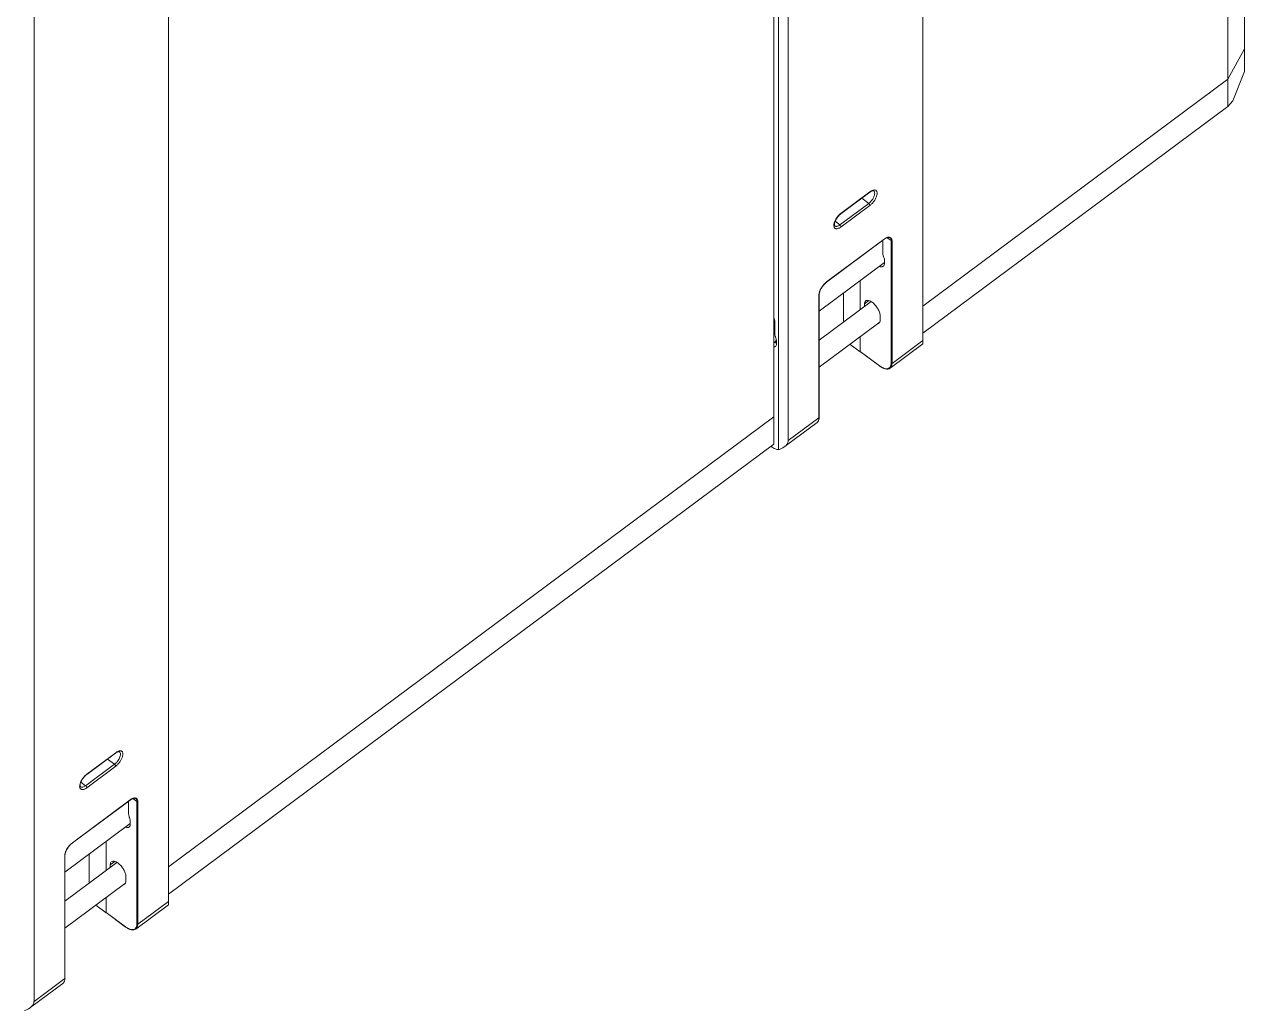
# Model space of a CAD drawing. Header units: millimetres. Extents: x 0 to 9253, y 0 to 2730.
# Drawn here: x 6472.4 to 6831.6, y 787.8 to 1078 of the extents above; entities that cross this region are included whole.
import ezdxf

# ---------------------------------------------------------------- set-up
doc = ezdxf.new("R2010")
doc.units = ezdxf.units.MM
doc.layers.get('0').update_dxf_attribs({"lineweight": 13})

msp = doc.modelspace()

# ---------------------------------------------------------------- linework, layer by layer
at = {"color": 7, "linetype": 'Continuous'}
for p, q in [((6831.59, 1394.64), (6831.59, 1064.08)), ((6826.64, 1385.7), (6826.64, 1053.81)), ((6736.84, 1327.62), (6736.84, 983.96)), ((6694.41, 1296.09), (6694.41, 952.83)), ((6697.24, 1293.41), (6697.24, 955.5)), ((6692.99, 962.53), (6692.99, 1286.39)), ((6514.8, 1162.62), (6514.8, 818.95)), ((6475.21, 1128.41), (6475.21, 790.5)), ((6831.59, 1070.78), (6826.64, 1061.84)), ((6831.59, 1064.08), (6828.12, 1055.49)), ((6826.64, 1061.84), (6736.84, 995.11)), ((6736.84, 987.08), (6826.64, 1053.81)), ((6828.12, 1055.49), (6826.64, 1053.81)), ((6712.74, 1022.26), (6721.22, 1028.57)), ((6712.79, 1022.4), (6721.28, 1028.71)), ((6712.44, 1018.98), (6720.93, 1025.29)), ((6721.28, 1024.69), (6712.79, 1018.39)), ((6720.93, 1025.29), (6718.87, 1026.82)), ((6711.04, 1020.03), (6712.44, 1018.98)), ((6708.53, 1002.13), (6725.5, 1014.74)), ((6708.55, 1002.19), (6725.52, 1014.8)), ((6725.1, 1010.69), (6725.1, 1014.12)), ((6727.5, 1014.34), (6726.34, 1015.2)), ((6727.5, 978.2), (6727.5, 1014.34)), ((6727.79, 1014.34), (6727.79, 978.2)), ((6706.35, 993.57), (6725.59, 1007.88)), ((6725.59, 1008.4), (6725.59, 1007.73)), ((6718.45, 1002.57), (6718.45, 994.03)), ((6713.5, 990.36), (6713.5, 998.89)), ((6706.29, 962.23), (6706.29, 998.36)), ((6706.35, 998.47), (6706.35, 962.33)), ((6706.35, 985.04), (6721.65, 996.41)), ((6721.01, 996.7), (6719.69, 995.72)), ((6719.69, 995.72), (6719.69, 994.95)), ((6724.29, 990.97), (6724.29, 992.3)), ((6693.28, 987.05), (6693.28, 990.47)), ((6706.35, 977.07), (6723.9, 990.11)), ((6692.99, 984.39), (6693.1, 984.36)), ((6693.77, 984.75), (6693.77, 984.08)), ((6718.45, 986.06), (6718.45, 981.58)), ((6727.79, 978.2), (6736.84, 984.93)), ((6715.44, 983.82), (6718.45, 981.58)), ((6718.45, 981.72), (6724.11, 977.51)), ((6718.45, 981.58), (6718.5, 981.62)), ((6724.13, 977.46), (6718.47, 981.66)), ((6736.84, 983.96), (6727.23, 976.82)), ((6692.99, 962.53), (6514.8, 830.11)), ((6692.99, 962.53), (6692.99, 954.5)), ((6705.74, 960.84), (6696.69, 954.12)), ((6697.24, 955.5), (6706.29, 962.23)), ((6692.99, 954.5), (6514.8, 822.08)), ((6692.29, 953.73), (6692.13, 953.85)), ((6490.71, 857.26), (6499.19, 863.57)), ((6490.76, 857.4), (6499.25, 863.7)), ((6490.41, 853.98), (6498.89, 860.29)), ((6499.25, 859.69), (6490.76, 853.38)), ((6498.89, 860.29), (6496.84, 861.82)), ((6489, 855.03), (6490.41, 853.98)), ((6486.5, 837.13), (6503.47, 849.74)), ((6486.52, 837.18), (6503.49, 849.79)), ((6503.07, 845.69), (6503.07, 849.11)), ((6505.47, 849.33), (6504.31, 850.2)), ((6505.47, 813.2), (6505.47, 849.33)), ((6505.75, 849.33), (6505.75, 813.2)), ((6484.32, 828.57), (6503.56, 842.87)), ((6503.56, 843.39), (6503.56, 842.72)), ((6496.42, 837.57), (6496.42, 829.03)), ((6484.32, 833.47), (6484.32, 797.33)), ((6491.47, 825.35), (6491.47, 833.89)), ((6484.26, 797.23), (6484.26, 833.36)), ((6484.32, 820.04), (6499.62, 831.41)), ((6498.98, 831.7), (6497.66, 830.72)), ((6497.66, 830.72), (6497.66, 829.95)), ((6502.25, 825.96), (6502.25, 827.3)), ((6484.32, 812.06), (6501.86, 825.1)), ((6496.42, 821.06), (6496.42, 816.58)), ((6505.75, 813.2), (6514.8, 819.93)), ((6493.41, 818.82), (6496.42, 816.58)), ((6496.42, 816.72), (6502.08, 812.51)), ((6496.42, 816.58), (6496.47, 816.62)), ((6502.1, 812.46), (6496.44, 816.66)), ((6514.8, 818.95), (6505.2, 811.82)), ((6483.7, 795.84), (6474.65, 789.12)), ((6475.21, 790.5), (6484.26, 797.23))]:
    msp.add_line(p, q, dxfattribs=at)
for centre, radius, start, end in [((6708.41, 998.36), 2.12, 177.1396, 179.9704), ((6688.03, 983.95), 6.64, 37.7605, 41.6057), ((6486.38, 833.36), 2.12, 177.1396, 179.9704)]:
    msp.add_arc(centre, radius, start, end, dxfattribs=at)
for centre in [(6690.17, 955.5), (6468.13, 790.5)]:
    msp.add_ellipse(centre, major_axis=(7.07, 0), ratio=0.473147, start_param=5.35589, end_param=6.283185, dxfattribs=at)
for points, knots in [([(6722.42, 1028.97), (6722.39, 1028.99), (6722.31, 1029.02), (6722.18, 1029.02), (6721.97, 1028.98), (6721.63, 1028.84), (6721.37, 1028.67), (6721.22, 1028.57)], [0, 0, 0, 0, 0.092691, 0.173896, 0.286936, 0.597084, 1, 1, 1, 1]), ([(6721.22, 1028.57), (6721.23, 1028.57), (6721.27, 1028.61), (6721.28, 1028.67), (6721.28, 1028.71)], [0, 0, 0, 0, 0.222052, 1, 1, 1, 1]), ([(6721.28, 1024.69), (6721.52, 1024.87), (6721.99, 1025.3), (6722.59, 1026.04), (6723.05, 1026.85), (6723.34, 1027.64), (6723.43, 1028.26), (6723.36, 1028.68), (6723.26, 1028.92), (6723.1, 1029.11), (6722.8, 1029.27), (6722.52, 1029.26), (6722.35, 1029.23)], [0, 0, 0, 0, 0.153845, 0.317473, 0.477493, 0.621344, 0.739775, 0.78877, 0.831912, 0.871456, 0.910682, 1, 1, 1, 1]), ([(6721.66, 1028.96), (6721.63, 1028.94), (6721.5, 1028.86), (6721.37, 1028.77), (6721.28, 1028.71)], [0, 0, 0, 0, 0.241614, 1, 1, 1, 1]), ([(6722.35, 1029.23), (6722.29, 1029.22), (6722.05, 1029.16), (6721.82, 1029.05), (6721.66, 1028.96)], [0, 0, 0, 0, 0.226046, 1, 1, 1, 1]), ([(6721.7, 1026.03), (6721.99, 1026.38), (6722.35, 1026.95), (6722.64, 1027.73), (6722.69, 1028.1), (6722.69, 1028.28)], [0, 0, 0, 0, 0.548034, 0.792474, 1, 1, 1, 1]), ([(6722.69, 1028.28), (6722.69, 1028.42), (6722.66, 1028.68), (6722.51, 1028.9), (6722.42, 1028.97)], [0, 0, 0, 0, 0.548885, 1, 1, 1, 1]), ([(6720.93, 1025.29), (6720.99, 1025.34), (6721.27, 1025.56), (6721.53, 1025.82), (6721.7, 1026.03)], [0, 0, 0, 0, 0.237677, 1, 1, 1, 1]), ([(6721.28, 1024.69), (6721.28, 1024.74), (6721.26, 1024.85), (6721.15, 1025.07), (6721.03, 1025.21), (6720.93, 1025.29)], [0, 0, 0, 0, 0.211459, 0.468073, 1, 1, 1, 1]), ([(6711.73, 1021.34), (6711.52, 1021.07), (6711.16, 1020.52), (6710.9, 1019.91), (6710.8, 1019.61)], [0, 0, 0, 0, 0.520655, 1, 1, 1, 1]), ([(6712.74, 1022.26), (6712.56, 1022.13), (6712.22, 1021.83), (6711.76, 1021.3), (6711.36, 1020.71), (6711.05, 1020.12), (6710.89, 1019.63), (6710.83, 1019.28), (6710.82, 1019.06), (6710.83, 1018.89), (6710.86, 1018.75), (6710.91, 1018.68), (6710.95, 1018.65)], [0, 0, 0, 0, 0.15472, 0.321926, 0.490561, 0.650118, 0.789956, 0.849119, 0.899415, 0.939521, 0.968228, 1, 1, 1, 1]), ([(6712.42, 1022.09), (6712.36, 1022.03), (6712.11, 1021.8), (6711.89, 1021.54), (6711.73, 1021.34)], [0, 0, 0, 0, 0.244073, 1, 1, 1, 1]), ([(6712.79, 1022.4), (6712.76, 1022.38), (6712.63, 1022.28), (6712.51, 1022.17), (6712.42, 1022.09)], [0, 0, 0, 0, 0.242915, 1, 1, 1, 1]), ([(6712.79, 1022.4), (6712.79, 1022.39), (6712.79, 1022.34), (6712.77, 1022.28), (6712.74, 1022.26)], [0, 0, 0, 0, 0.292201, 1, 1, 1, 1]), ([(6710.8, 1019.61), (6710.72, 1019.33), (6710.64, 1018.91), (6710.71, 1018.4), (6710.85, 1018.12), (6711.07, 1017.92), (6711.37, 1017.83), (6711.71, 1017.85), (6711.94, 1017.92), (6712.06, 1017.97)], [0, 0, 0, 0, 0.311245, 0.435855, 0.543064, 0.641812, 0.744603, 0.862101, 1, 1, 1, 1]), ([(6710.95, 1018.65), (6711.03, 1018.59), (6711.25, 1018.51), (6711.62, 1018.55), (6712.03, 1018.71), (6712.3, 1018.88), (6712.44, 1018.98)], [0, 0, 0, 0, 0.187712, 0.409297, 0.680789, 1, 1, 1, 1]), ([(6712.06, 1017.97), (6712.12, 1017.99), (6712.38, 1018.1), (6712.62, 1018.26), (6712.79, 1018.39)], [0, 0, 0, 0, 0.230565, 1, 1, 1, 1]), ([(6712.44, 1018.98), (6712.54, 1018.91), (6712.67, 1018.76), (6712.77, 1018.55), (6712.79, 1018.44), (6712.79, 1018.39)], [0, 0, 0, 0, 0.531927, 0.788541, 1, 1, 1, 1]), ([(6725.1, 1014.12), (6725.1, 1014.14), (6725.1, 1014.24), (6725.09, 1014.35), (6725.08, 1014.42)], [0, 0, 0, 0, 0.240365, 1, 1, 1, 1]), ([(6727.17, 1015.17), (6727.09, 1015.23), (6726.87, 1015.31), (6726.46, 1015.26), (6725.99, 1015.07), (6725.67, 1014.87), (6725.5, 1014.74)], [0, 0, 0, 0, 0.161868, 0.376132, 0.65798, 1, 1, 1, 1]), ([(6725.5, 1014.74), (6725.51, 1014.75), (6725.52, 1014.77), (6725.52, 1014.79), (6725.52, 1014.8)], [0, 0, 0, 0, 0.707799, 1, 1, 1, 1]), ([(6726.22, 1015.21), (6726.17, 1015.19), (6725.92, 1015.07), (6725.69, 1014.92), (6725.52, 1014.8)], [0, 0, 0, 0, 0.232992, 1, 1, 1, 1]), ([(6726.55, 1015.33), (6726.52, 1015.32), (6726.41, 1015.29), (6726.3, 1015.25), (6726.22, 1015.21)], [0, 0, 0, 0, 0.238798, 1, 1, 1, 1]), ([(6727.79, 1014.34), (6727.79, 1014.51), (6727.75, 1014.84), (6727.48, 1015.24), (6727.03, 1015.41), (6726.72, 1015.37), (6726.55, 1015.33)], [0, 0, 0, 0, 0.277488, 0.505746, 0.730418, 1, 1, 1, 1]), ([(6727.5, 1014.34), (6727.5, 1014.51), (6727.47, 1014.82), (6727.28, 1015.09), (6727.17, 1015.17)], [0, 0, 0, 0, 0.549347, 1, 1, 1, 1]), ([(6725.33, 1009.6), (6725.3, 1009.7), (6725.17, 1010.05), (6725.1, 1010.42), (6725.1, 1010.69)], [0, 0, 0, 0, 0.277147, 1, 1, 1, 1]), ([(6725.59, 1008.4), (6725.59, 1008.49), (6725.57, 1008.9), (6725.45, 1009.3), (6725.33, 1009.6)], [0, 0, 0, 0, 0.222352, 1, 1, 1, 1]), ([(6724.11, 1006.77), (6724.31, 1006.7), (6724.62, 1006.62), (6725, 1006.68), (6725.16, 1006.76), (6725.23, 1006.81)], [0, 0, 0, 0, 0.554369, 0.785752, 1, 1, 1, 1]), ([(6725.23, 1006.81), (6725.35, 1006.9), (6725.55, 1007.2), (6725.59, 1007.54), (6725.59, 1007.73)], [0, 0, 0, 0, 0.450793, 1, 1, 1, 1]), ([(6706.54, 999.52), (6706.5, 999.43), (6706.38, 999.09), (6706.3, 998.73), (6706.29, 998.47)], [0, 0, 0, 0, 0.273412, 1, 1, 1, 1]), ([(6708.53, 1002.13), (6708.22, 1001.9), (6707.65, 1001.36), (6706.97, 1000.42), (6706.5, 999.44), (6706.35, 998.77), (6706.35, 998.47)], [0, 0, 0, 0, 0.260487, 0.536307, 0.793162, 1, 1, 1, 1]), ([(6707.52, 1001.19), (6707.42, 1001.06), (6707.03, 1000.54), (6706.71, 999.97), (6706.54, 999.52)], [0, 0, 0, 0, 0.258002, 1, 1, 1, 1]), ([(6708.19, 1001.89), (6708.13, 1001.84), (6707.9, 1001.62), (6707.68, 1001.38), (6707.52, 1001.19)], [0, 0, 0, 0, 0.243886, 1, 1, 1, 1]), ([(6708.55, 1002.19), (6708.52, 1002.16), (6708.4, 1002.07), (6708.28, 1001.97), (6708.19, 1001.89)], [0, 0, 0, 0, 0.243605, 1, 1, 1, 1]), ([(6708.55, 1002.19), (6708.55, 1002.18), (6708.55, 1002.16), (6708.54, 1002.14), (6708.53, 1002.13)], [0, 0, 0, 0, 0.292201, 1, 1, 1, 1]), ([(6706.35, 998.47), (6706.35, 998.44), (6706.33, 998.4), (6706.3, 998.37), (6706.29, 998.36)], [0, 0, 0, 0, 0.728089, 1, 1, 1, 1]), ([(6720.05, 996.62), (6719.93, 996.53), (6719.73, 996.24), (6719.69, 995.9), (6719.69, 995.72)], [0, 0, 0, 0, 0.450649, 1, 1, 1, 1]), ([(6721.99, 996.19), (6721.81, 996.32), (6721.46, 996.55), (6720.92, 996.76), (6720.44, 996.8), (6720.15, 996.7), (6720.05, 996.62)], [0, 0, 0, 0, 0.319516, 0.590639, 0.812199, 1, 1, 1, 1]), ([(6724.29, 992.3), (6724.29, 992.63), (6724.13, 993.35), (6723.63, 994.39), (6722.91, 995.38), (6722.31, 995.95), (6721.99, 996.19)], [0, 0, 0, 0, 0.211118, 0.466963, 0.740569, 1, 1, 1, 1]), ([(6693.28, 990.47), (6693.28, 990.67), (6693.22, 991.1), (6693.08, 991.51), (6693, 991.73)], [0, 0, 0, 0, 0.462186, 1, 1, 1, 1]), ([(6724.1, 990.24), (6724.13, 990.29), (6724.25, 990.51), (6724.29, 990.77), (6724.29, 990.97)], [0, 0, 0, 0, 0.223155, 1, 1, 1, 1]), ([(6693, 987.26), (6693.02, 987.21), (6693.13, 987.04), (6693.24, 986.86), (6693.3, 986.73)], [0, 0, 0, 0, 0.253636, 1, 1, 1, 1]), ([(6693.7, 985.33), (6693.7, 985.26), (6693.7, 985.14), (6693.66, 984.97), (6693.6, 984.81), (6693.52, 984.69), (6693.42, 984.58), (6693.25, 984.48), (6693.1, 984.45), (6693, 984.45)], [0, 0, 0, 0, 0.151413, 0.289887, 0.416696, 0.534587, 0.647435, 0.759831, 1, 1, 1, 1]), ([(6693.77, 984.31), (6693.73, 984.3), (6693.5, 984.27), (6693.27, 984.31), (6693.1, 984.36)], [0, 0, 0, 0, 0.224898, 1, 1, 1, 1]), ([(6693.51, 985.95), (6693.48, 986.05), (6693.35, 986.4), (6693.28, 986.78), (6693.28, 987.05)], [0, 0, 0, 0, 0.277147, 1, 1, 1, 1]), ([(6693.77, 984.75), (6693.77, 984.84), (6693.75, 985.25), (6693.63, 985.65), (6693.51, 985.95)], [0, 0, 0, 0, 0.222352, 1, 1, 1, 1]), ([(6693, 983.01), (6693.04, 983.02), (6693.18, 983.04), (6693.32, 983.1), (6693.41, 983.17)], [0, 0, 0, 0, 0.263901, 1, 1, 1, 1]), ([(6693.41, 983.17), (6693.53, 983.26), (6693.73, 983.55), (6693.77, 983.89), (6693.77, 984.08)], [0, 0, 0, 0, 0.450793, 1, 1, 1, 1]), ([(6718.45, 981.72), (6718.45, 981.71), (6718.45, 981.69), (6718.46, 981.67), (6718.47, 981.66)], [0, 0, 0, 0, 0.292186, 1, 1, 1, 1]), ([(6724.13, 977.46), (6724.12, 977.47), (6724.11, 977.49), (6724.11, 977.51), (6724.11, 977.51)], [0, 0, 0, 0, 0.707799, 1, 1, 1, 1]), ([(6725.16, 976.89), (6725.07, 976.93), (6724.7, 977.11), (6724.36, 977.33), (6724.11, 977.51)], [0, 0, 0, 0, 0.232992, 1, 1, 1, 1]), ([(6724.13, 977.46), (6724.41, 977.25), (6724.95, 976.91), (6725.79, 976.58), (6726.58, 976.51), (6727.05, 976.68), (6727.23, 976.82)], [0, 0, 0, 0, 0.307938, 0.573958, 0.799103, 1, 1, 1, 1]), ([(6727.46, 977.73), (6727.43, 977.56), (6727.33, 977.25), (6727.02, 976.87), (6726.59, 976.66), (6726.27, 976.64), (6726.1, 976.65)], [0, 0, 0, 0, 0.267286, 0.504596, 0.739429, 1, 1, 1, 1]), ([(6727.79, 978.2), (6727.79, 978.06), (6727.77, 977.77), (6727.66, 977.38), (6727.49, 977.05), (6727.32, 976.89), (6727.23, 976.82)], [0, 0, 0, 0, 0.289358, 0.548015, 0.781242, 1, 1, 1, 1]), ([(6727.5, 978.2), (6727.5, 978.16), (6727.5, 978), (6727.48, 977.84), (6727.46, 977.73)], [0, 0, 0, 0, 0.261911, 1, 1, 1, 1]), ([(6726.1, 976.65), (6726.03, 976.65), (6725.71, 976.69), (6725.39, 976.79), (6725.16, 976.89)], [0, 0, 0, 0, 0.227238, 1, 1, 1, 1]), ([(6705.74, 960.84), (6705.84, 960.92), (6706.02, 961.11), (6706.29, 961.6), (6706.35, 962.04), (6706.35, 962.33)], [0, 0, 0, 0, 0.22884, 0.466533, 1, 1, 1, 1]), ([(6705.74, 960.84), (6705.78, 960.87), (6705.93, 961.01), (6706.05, 961.18), (6706.12, 961.32)], [0, 0, 0, 0, 0.242827, 1, 1, 1, 1]), ([(6706.12, 961.32), (6706.15, 961.39), (6706.25, 961.68), (6706.29, 961.99), (6706.29, 962.23)], [0, 0, 0, 0, 0.22803, 1, 1, 1, 1]), ([(6706.29, 962.23), (6706.3, 962.24), (6706.33, 962.26), (6706.35, 962.3), (6706.35, 962.33)], [0, 0, 0, 0, 0.271911, 1, 1, 1, 1]), ([(6694.41, 952.83), (6694.07, 952.84), (6693.3, 953.06), (6692.64, 953.48), (6692.29, 953.73)], [0, 0, 0, 0, 0.443299, 1, 1, 1, 1]), ([(6500.39, 863.97), (6500.35, 863.99), (6500.28, 864.01), (6500.15, 864.01), (6499.93, 863.98), (6499.6, 863.84), (6499.33, 863.67), (6499.19, 863.57)], [0, 0, 0, 0, 0.092691, 0.173896, 0.286936, 0.597084, 1, 1, 1, 1]), ([(6499.19, 863.57), (6499.2, 863.57), (6499.24, 863.61), (6499.25, 863.66), (6499.25, 863.7)], [0, 0, 0, 0, 0.222052, 1, 1, 1, 1]), ([(6499.25, 859.69), (6499.49, 859.87), (6499.96, 860.3), (6500.55, 861.04), (6501.02, 861.85), (6501.31, 862.64), (6501.39, 863.26), (6501.33, 863.67), (6501.23, 863.92), (6501.06, 864.1), (6500.76, 864.26), (6500.49, 864.26), (6500.32, 864.23)], [0, 0, 0, 0, 0.153845, 0.317473, 0.477493, 0.621344, 0.739775, 0.78877, 0.831912, 0.871456, 0.910682, 1, 1, 1, 1]), ([(6499.62, 863.95), (6499.59, 863.93), (6499.46, 863.86), (6499.34, 863.77), (6499.25, 863.7)], [0, 0, 0, 0, 0.241614, 1, 1, 1, 1]), ([(6500.32, 864.23), (6500.26, 864.22), (6500.02, 864.16), (6499.79, 864.05), (6499.62, 863.95)], [0, 0, 0, 0, 0.226046, 1, 1, 1, 1]), ([(6499.67, 861.03), (6499.96, 861.38), (6500.32, 861.94), (6500.6, 862.73), (6500.66, 863.1), (6500.66, 863.27)], [0, 0, 0, 0, 0.548034, 0.792474, 1, 1, 1, 1]), ([(6500.66, 863.27), (6500.66, 863.41), (6500.63, 863.67), (6500.48, 863.9), (6500.39, 863.97)], [0, 0, 0, 0, 0.548885, 1, 1, 1, 1]), ([(6498.89, 860.29), (6498.96, 860.34), (6499.24, 860.56), (6499.49, 860.82), (6499.67, 861.03)], [0, 0, 0, 0, 0.237677, 1, 1, 1, 1]), ([(6499.25, 859.69), (6499.25, 859.74), (6499.22, 859.85), (6499.12, 860.06), (6499, 860.21), (6498.89, 860.29)], [0, 0, 0, 0, 0.211459, 0.468073, 1, 1, 1, 1]), ([(6489.7, 856.34), (6489.49, 856.07), (6489.13, 855.51), (6488.86, 854.91), (6488.77, 854.61)], [0, 0, 0, 0, 0.520655, 1, 1, 1, 1]), ([(6490.71, 857.26), (6490.53, 857.13), (6490.18, 856.82), (6489.72, 856.3), (6489.32, 855.71), (6489.02, 855.11), (6488.86, 854.63), (6488.79, 854.28), (6488.78, 854.06), (6488.8, 853.89), (6488.83, 853.75), (6488.88, 853.67), (6488.92, 853.65)], [0, 0, 0, 0, 0.15472, 0.321926, 0.490561, 0.650118, 0.789956, 0.849119, 0.899415, 0.939521, 0.968228, 1, 1, 1, 1]), ([(6490.39, 857.09), (6490.32, 857.03), (6490.08, 856.8), (6489.86, 856.54), (6489.7, 856.34)], [0, 0, 0, 0, 0.244073, 1, 1, 1, 1]), ([(6490.76, 857.4), (6490.73, 857.38), (6490.6, 857.28), (6490.48, 857.17), (6490.39, 857.09)], [0, 0, 0, 0, 0.242915, 1, 1, 1, 1]), ([(6490.76, 857.4), (6490.76, 857.38), (6490.76, 857.33), (6490.74, 857.28), (6490.71, 857.26)], [0, 0, 0, 0, 0.292201, 1, 1, 1, 1]), ([(6488.77, 854.61), (6488.69, 854.32), (6488.61, 853.91), (6488.68, 853.4), (6488.82, 853.11), (6489.04, 852.92), (6489.34, 852.83), (6489.68, 852.85), (6489.91, 852.92), (6490.03, 852.96)], [0, 0, 0, 0, 0.311245, 0.435855, 0.543064, 0.641812, 0.744603, 0.862101, 1, 1, 1, 1]), ([(6488.92, 853.65), (6489, 853.59), (6489.22, 853.51), (6489.59, 853.54), (6490, 853.71), (6490.27, 853.88), (6490.41, 853.98)], [0, 0, 0, 0, 0.187712, 0.409297, 0.680789, 1, 1, 1, 1]), ([(6490.03, 852.96), (6490.09, 852.99), (6490.35, 853.1), (6490.59, 853.25), (6490.76, 853.38)], [0, 0, 0, 0, 0.230565, 1, 1, 1, 1]), ([(6490.41, 853.98), (6490.51, 853.91), (6490.64, 853.76), (6490.74, 853.54), (6490.76, 853.43), (6490.76, 853.38)], [0, 0, 0, 0, 0.531927, 0.788541, 1, 1, 1, 1]), ([(6503.07, 849.11), (6503.07, 849.14), (6503.06, 849.24), (6503.06, 849.34), (6503.05, 849.42)], [0, 0, 0, 0, 0.240365, 1, 1, 1, 1]), ([(6505.14, 850.17), (6505.06, 850.22), (6504.83, 850.3), (6504.43, 850.26), (6503.95, 850.07), (6503.63, 849.86), (6503.47, 849.74)], [0, 0, 0, 0, 0.161868, 0.376132, 0.65798, 1, 1, 1, 1]), ([(6503.47, 849.74), (6503.48, 849.75), (6503.49, 849.77), (6503.49, 849.79), (6503.49, 849.79)], [0, 0, 0, 0, 0.707799, 1, 1, 1, 1]), ([(6504.19, 850.21), (6504.13, 850.19), (6503.89, 850.07), (6503.66, 849.92), (6503.49, 849.79)], [0, 0, 0, 0, 0.232992, 1, 1, 1, 1]), ([(6504.52, 850.33), (6504.49, 850.32), (6504.38, 850.29), (6504.27, 850.25), (6504.19, 850.21)], [0, 0, 0, 0, 0.238798, 1, 1, 1, 1]), ([(6505.75, 849.33), (6505.75, 849.51), (6505.72, 849.83), (6505.45, 850.24), (6505, 850.41), (6504.68, 850.37), (6504.52, 850.33)], [0, 0, 0, 0, 0.277488, 0.505746, 0.730418, 1, 1, 1, 1]), ([(6505.47, 849.33), (6505.47, 849.5), (6505.43, 849.82), (6505.25, 850.08), (6505.14, 850.17)], [0, 0, 0, 0, 0.549347, 1, 1, 1, 1]), ([(6503.3, 844.6), (6503.26, 844.69), (6503.14, 845.05), (6503.07, 845.42), (6503.07, 845.69)], [0, 0, 0, 0, 0.277147, 1, 1, 1, 1]), ([(6503.56, 843.39), (6503.56, 843.48), (6503.53, 843.9), (6503.42, 844.3), (6503.3, 844.6)], [0, 0, 0, 0, 0.222352, 1, 1, 1, 1]), ([(6502.08, 841.77), (6502.28, 841.7), (6502.59, 841.62), (6502.97, 841.68), (6503.13, 841.76), (6503.2, 841.81)], [0, 0, 0, 0, 0.554369, 0.785752, 1, 1, 1, 1]), ([(6503.2, 841.81), (6503.32, 841.9), (6503.52, 842.2), (6503.56, 842.54), (6503.56, 842.72)], [0, 0, 0, 0, 0.450793, 1, 1, 1, 1]), ([(6486.5, 837.13), (6486.19, 836.9), (6485.62, 836.36), (6484.94, 835.42), (6484.47, 834.44), (6484.32, 833.77), (6484.32, 833.47)], [0, 0, 0, 0, 0.260487, 0.536307, 0.793162, 1, 1, 1, 1]), ([(6486.52, 837.18), (6486.49, 837.16), (6486.37, 837.07), (6486.25, 836.97), (6486.16, 836.89)], [0, 0, 0, 0, 0.243605, 1, 1, 1, 1]), ([(6486.52, 837.18), (6486.52, 837.18), (6486.52, 837.16), (6486.51, 837.14), (6486.5, 837.13)], [0, 0, 0, 0, 0.292201, 1, 1, 1, 1]), ([(6484.5, 834.52), (6484.47, 834.43), (6484.35, 834.09), (6484.27, 833.73), (6484.26, 833.47)], [0, 0, 0, 0, 0.273412, 1, 1, 1, 1]), ([(6484.32, 833.47), (6484.32, 833.44), (6484.3, 833.39), (6484.27, 833.37), (6484.26, 833.36)], [0, 0, 0, 0, 0.728089, 1, 1, 1, 1]), ([(6485.49, 836.18), (6485.38, 836.05), (6485, 835.54), (6484.68, 834.97), (6484.5, 834.52)], [0, 0, 0, 0, 0.258002, 1, 1, 1, 1]), ([(6486.16, 836.89), (6486.1, 836.84), (6485.86, 836.61), (6485.65, 836.37), (6485.49, 836.18)], [0, 0, 0, 0, 0.243886, 1, 1, 1, 1]), ([(6498.02, 831.62), (6497.9, 831.53), (6497.7, 831.24), (6497.66, 830.9), (6497.66, 830.72)], [0, 0, 0, 0, 0.450649, 1, 1, 1, 1]), ([(6499.95, 831.19), (6499.77, 831.32), (6499.42, 831.54), (6498.89, 831.75), (6498.4, 831.8), (6498.12, 831.7), (6498.02, 831.62)], [0, 0, 0, 0, 0.319516, 0.590639, 0.812199, 1, 1, 1, 1]), ([(6502.25, 827.3), (6502.25, 827.63), (6502.09, 828.35), (6501.6, 829.38), (6500.88, 830.37), (6500.28, 830.95), (6499.95, 831.19)], [0, 0, 0, 0, 0.211118, 0.466963, 0.740569, 1, 1, 1, 1]), ([(6502.06, 825.24), (6502.09, 825.29), (6502.22, 825.51), (6502.25, 825.77), (6502.25, 825.96)], [0, 0, 0, 0, 0.223155, 1, 1, 1, 1]), ([(6496.42, 816.72), (6496.42, 816.71), (6496.42, 816.69), (6496.43, 816.67), (6496.44, 816.66)], [0, 0, 0, 0, 0.292186, 1, 1, 1, 1]), ([(6502.1, 812.46), (6502.09, 812.47), (6502.08, 812.49), (6502.08, 812.51), (6502.08, 812.51)], [0, 0, 0, 0, 0.707799, 1, 1, 1, 1]), ([(6503.13, 811.89), (6503.04, 811.93), (6502.67, 812.1), (6502.33, 812.33), (6502.08, 812.51)], [0, 0, 0, 0, 0.232992, 1, 1, 1, 1]), ([(6502.1, 812.46), (6502.37, 812.25), (6502.92, 811.9), (6503.76, 811.57), (6504.55, 811.51), (6505.02, 811.68), (6505.2, 811.82)], [0, 0, 0, 0, 0.307938, 0.573958, 0.799103, 1, 1, 1, 1]), ([(6504.07, 811.64), (6504, 811.65), (6503.67, 811.68), (6503.36, 811.79), (6503.13, 811.89)], [0, 0, 0, 0, 0.227238, 1, 1, 1, 1]), ([(6505.43, 812.72), (6505.39, 812.56), (6505.29, 812.24), (6504.99, 811.87), (6504.56, 811.66), (6504.24, 811.63), (6504.07, 811.64)], [0, 0, 0, 0, 0.267286, 0.504596, 0.739429, 1, 1, 1, 1]), ([(6505.75, 813.2), (6505.75, 813.05), (6505.73, 812.77), (6505.63, 812.38), (6505.46, 812.05), (6505.29, 811.88), (6505.2, 811.82)], [0, 0, 0, 0, 0.289358, 0.548015, 0.781242, 1, 1, 1, 1]), ([(6505.47, 813.2), (6505.47, 813.16), (6505.47, 813), (6505.45, 812.84), (6505.43, 812.72)], [0, 0, 0, 0, 0.261911, 1, 1, 1, 1]), ([(6483.7, 795.84), (6483.81, 795.92), (6483.99, 796.1), (6484.26, 796.6), (6484.32, 797.04), (6484.32, 797.33)], [0, 0, 0, 0, 0.22884, 0.466533, 1, 1, 1, 1]), ([(6483.7, 795.84), (6483.74, 795.87), (6483.9, 796), (6484.02, 796.18), (6484.08, 796.32)], [0, 0, 0, 0, 0.242827, 1, 1, 1, 1]), ([(6484.08, 796.32), (6484.11, 796.39), (6484.22, 796.68), (6484.26, 796.99), (6484.26, 797.23)], [0, 0, 0, 0, 0.22803, 1, 1, 1, 1]), ([(6484.26, 797.23), (6484.27, 797.23), (6484.3, 797.26), (6484.32, 797.3), (6484.32, 797.33)], [0, 0, 0, 0, 0.271911, 1, 1, 1, 1])]:
    msp.add_open_spline(points, degree=3, knots=knots, dxfattribs=at)
for points in [[(6727.79, 1014.34), (6727.71, 1014.28), (6727.58, 1014.28), (6727.5, 1014.34)], [(6723.71, 989.95), (6723.79, 989.98), (6723.86, 990.02), (6723.93, 990.07)], [(6723.93, 990.07), (6723.99, 990.11), (6724.05, 990.17), (6724.1, 990.24)], [(6727.5, 978.2), (6727.58, 978.15), (6727.71, 978.15), (6727.79, 978.2)], [(6505.75, 849.33), (6505.68, 849.28), (6505.55, 849.28), (6505.47, 849.33)], [(6501.68, 824.95), (6501.75, 824.98), (6501.83, 825.01), (6501.89, 825.06)], [(6501.89, 825.06), (6501.96, 825.11), (6502.02, 825.17), (6502.06, 825.24)], [(6505.47, 813.2), (6505.55, 813.15), (6505.68, 813.15), (6505.75, 813.2)]]:
    msp.add_open_spline(points, degree=3, dxfattribs=at)

doc.saveas('drawing.dxf')
